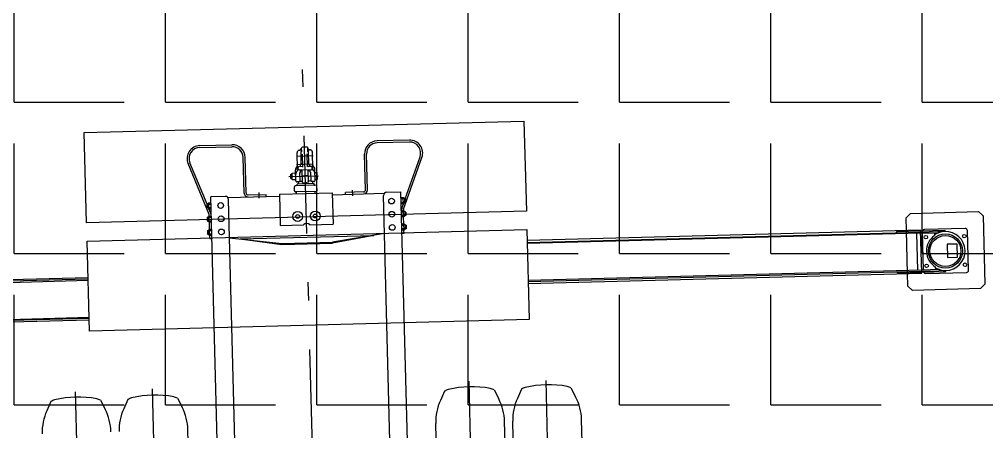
# Model space of a CAD drawing. Header units: metres. Extents: x 668617 to 675126, y 2286318 to 2293677.
# Drawn here: x 669903.33 to 669908.6, y 2287278.53 to 2287280.78 of the extents above; entities that cross this region are included whole.
import ezdxf

# ---------------------------------------------------------------- set-up
doc = ezdxf.new("R2010")
doc.units = ezdxf.units.M
doc.header["$MEASUREMENT"] = 0
doc.linetypes.add('DASHDOT2', pattern=[12.7, 6.35, -3.175, 0, -3.175])
doc.layers.add('2', color=7, linetype='Continuous')
doc.layers.add('DMTG-ZONA-TRABAJO', color=250, linetype='Continuous')

# ---------------------------------------------------------------- blocks, each defined once
blk = doc.blocks.new('A$C0C9960AB')
at = {"layer": '2'}
for p, q in [((4988.3, 1000), (4988.3, 2789.5)), ((4996.8, 1000), (4996.8, 2789.5)), ((5001.8, 2789.5), (5001.8, 1000)), ((5169.8, 2789.5), (5169.8, 1000)), ((5174.8, 1000), (5174.8, 2789.5)), ((5183.3, 2789.5), (5183.3, 1000)), ((4623.2, 1183.2), (4581.9, 1203.3)), ((3494.6, 1070.7), (4663.8, 1070.7)), ((4623.2, 958.2), (4581.9, 938.1)), ((4623.2, 833.2), (4581.9, 853.3)), ((3496.7, 720.7), (4668.6, 720.7)), ((4623.2, 608.2), (4581.9, 588.1)), ((3680.2, 564.2), (4478.2, 564.2)), ((5454.9, 442.1), (5688.9, 531.9)), ((5502, 450.5), (5692.1, 523.5)), ((5345, 441.5), (5345, 432.5)), ((5345, 441.5), (5360.5, 441.5)), ((5366, 449), (5360.5, 442.3)), ((5360.5, 442.3), (5387.5, 442.3)), ((5360.5, 442.3), (5360.5, 432.5)), ((5382, 451.5), (5366, 451.5)), ((5366, 451.5), (5366, 449)), ((5366, 449), (5382, 449)), ((5366, 442.3), (5366, 432.5)), ((5382, 451.5), (5382, 449)), ((5382, 449), (5387.5, 442.3)), ((5382, 442.3), (5382, 432.5)), ((5387.5, 442.3), (5387.5, 432.5)), ((5387.5, 441.5), (5420.5, 441.5)), ((5426, 449), (5420.5, 442.3)), ((5420.5, 442.3), (5420.5, 432.5)), ((5420.5, 442.3), (5447.5, 442.3)), ((5426, 451.5), (5426, 449)), ((5442, 451.5), (5426, 451.5)), ((5426, 449), (5442, 449)), ((5426, 442.3), (5426, 432.5)), ((5442, 451.5), (5442, 449)), ((5442, 449), (5447.5, 442.3)), ((5442, 442.3), (5442, 432.5)), ((5447.5, 442.3), (5447.5, 432.5)), ((5447.5, 441.5), (5451.7, 441.5)), ((5458.2, 433.7), (5480.5, 442.3)), ((5486, 449), (5480.5, 442.3)), ((5480.5, 442.3), (5480.5, 432.5)), ((5480.5, 442.3), (5507.5, 442.3)), ((5502, 451.5), (5486, 451.5)), ((5486, 451.5), (5486, 449)), ((5486, 449), (5502, 449)), ((5486, 442.3), (5486, 432.5)), ((5502, 451.5), (5502, 449)), ((5502, 449), (5507.5, 442.3)), ((5502, 442.3), (5502, 432.5)), ((5507.5, 442.3), (5507.5, 432.5)), ((5760, 476.8), (5760, 330.5)), ((5769, 476.8), (5769, 330.5)), ((1281.1, 432.5), (5535, 432.5)), ((5535, 367.5), (5535, 432.5)), ((1248.1, 353.4), (5520, 352.5)), ((5346.8, 352.5), (5314.1, 115)), ((5530, 356.3), (5530, 120)), ((5340, 303.6), (5310.1, 115)), ((5340, 303.6), (5340, -303.6)), ((5548, 280.5), (5710, 280.5)), ((5548, 271.5), (5710, 271.5)), ((5539, 262.5), (5539, 180.5)), ((5523, 212.5), (5548, 212.5)), ((5530, 180.5), (5539, 180.5)), ((5310.1, 115), (5310.1, -115)), ((5314.1, 115), (5310.1, 115)), ((5314.1, 115), (5314.1, -115)), ((5396, 120), (5396, 14.7)), ((5538, 120), (5396, 120)), ((5538, 120), (5538, -120)), ((5547, -47), (5547, 47)), ((5551.5, 51.5), (5570.5, 51.5)), ((5575, -47), (5575, 47)), ((5597, 44), (5646.7, 44)), ((5603, 60), (5633, 60)), ((5603, 60), (5603, 44)), ((5608, 66), (5628, 66)), ((5608, 66), (5608, 60)), ((5618, 75.1), (5618, -59.2)), ((5618, 60), (5618, 44)), ((5628, 66), (5628, 60)), ((5633, 60), (5633, 44)), ((5538, 42.5), (5547, 42.5)), ((5578, 38.5), (5582.5, 38.5)), ((5582.5, -38.5), (5582.5, 38.5)), ((5582.5, 32.5), (5592, 32.5)), ((5589.2, 14), (5587.4, 0)), ((5589.2, 14), (5646, 14)), ((5592, 25), (5592, 39)), ((5592, 25), (5634.7, 25)), ((5595.5, 25), (5594.5, 16.6)), ((5620.6, 14), (5618.9, 0)), ((5634.7, 25), (5634.7, 22)), ((5634.7, 22), (5646, 22)), ((5640, 14), (5646, 14)), ((5640.9, 22), (5641.6, 16.6)), ((5646, -28), (5646, 28)), ((5647.6, 34.5), (5726, 34.5)), ((5650, 32), (5657.2, 32)), ((5659, 10), (5718.2, 10)), ((5661.2, 14), (5661.2, 28)), ((5661.2, 22), (5664.9, 22)), ((5672, 39), (5672, -36.4)), ((5674.1, 17), (5729.4, 17)), ((5674.1, 10), (5674.1, 17)), ((5710, 37), (5710, -38.2)), ((5728.3, 14), (5745.7, 14)), ((5735.9, 25.7), (5737.3, 14)), ((5735.9, 25.7), (5736.2, 23.9)), ((5749.7, -10), (5749.7, 10)), ((5396, -14.7), (5396, -120)), ((5538, -42.5), (5547, -42.5)), ((5578, -38.5), (5582.5, -38.5)), ((5582.5, -32.5), (5592, -32.5)), ((5589.2, -14), (5587.4, 0)), ((5589.2, -14), (5646, -14)), ((5592, -25), (5634.7, -25)), ((5592, -39), (5592, -25)), ((5595.5, -25), (5594.5, -16.6)), ((5620.6, -14), (5618.9, 0)), ((5634.7, -22), (5646, -22)), ((5634.7, -22), (5634.7, -25)), ((5640, -14), (5646, -14)), ((5640.9, -22), (5641.6, -16.6)), ((5647.6, -34.5), (5726, -34.5)), ((5650, -32), (5657.2, -32)), ((5659, -10), (5718.2, -10)), ((5661.2, -28), (5661.2, -14)), ((5661.2, -22), (5664.9, -22)), ((5674.1, -17), (5674.1, -10)), ((5674.1, -17), (5729.4, -17)), ((5728.3, -14), (5745.7, -14)), ((5737.3, -14), (5735.9, -25.7)), ((5735.9, -25.7), (5736.2, -23.9)), ((5551.5, -51.5), (5570.5, -51.5)), ((5597, -44), (5646.7, -44)), ((5603, -44), (5603, -54)), ((5603, -54), (5633, -54)), ((5618, -44), (5618, -54)), ((5633, -44), (5633, -54)), ((5314.1, -115), (5310.1, -115)), ((5340, -303.6), (5310.1, -115)), ((5346.8, -352.5), (5314.1, -115)), ((5538, -120), (5396, -120)), ((5530, -120), (5530, -356.3)), ((5523, -212.5), (5548, -212.5)), ((5530, -180.5), (5539, -180.5)), ((5539, -262.5), (5539, -180.5)), ((5548, -271.5), (5710, -271.5)), ((5548, -280.5), (5710, -280.5)), ((5760, -476.8), (5760, -330.5)), ((5769, -476.8), (5769, -330.5)), ((1248.1, -353.4), (5520, -352.5)), ((5535, -367.5), (5535, -432.5)), ((1266.8, -432.5), (5535, -432.5)), ((5345, -441.5), (5345, -432.5)), ((5360.5, -442.3), (5360.5, -432.5)), ((5366, -442.3), (5366, -432.5)), ((5382, -442.3), (5382, -432.5)), ((5387.5, -442.3), (5387.5, -432.5)), ((5420.5, -442.3), (5420.5, -432.5)), ((5426, -442.3), (5426, -432.5)), ((5442, -442.3), (5442, -432.5)), ((5447.5, -442.3), (5447.5, -432.5)), ((5458.2, -433.7), (5480.5, -442.3)), ((5480.5, -442.3), (5480.5, -432.5)), ((5486, -442.3), (5486, -432.5)), ((5502, -442.3), (5502, -432.5)), ((5507.5, -442.3), (5507.5, -432.5)), ((5345, -441.5), (5360.5, -441.5)), ((5366, -449), (5360.5, -442.3)), ((5360.5, -442.3), (5387.5, -442.3)), ((5366, -451.5), (5366, -449)), ((5366, -449), (5382, -449)), ((5382, -451.5), (5366, -451.5)), ((5382, -449), (5387.5, -442.3)), ((5382, -451.5), (5382, -449)), ((5387.5, -441.5), (5420.5, -441.5)), ((5426, -449), (5420.5, -442.3)), ((5420.5, -442.3), (5447.5, -442.3)), ((5426, -451.5), (5426, -449)), ((5426, -449), (5442, -449)), ((5442, -451.5), (5426, -451.5)), ((5442, -449), (5447.5, -442.3)), ((5442, -451.5), (5442, -449)), ((5447.5, -441.5), (5451.7, -441.5)), ((5454.9, -442.1), (5688.9, -531.9)), ((5480.5, -442.3), (5507.5, -442.3)), ((5486, -449), (5480.5, -442.3)), ((5486, -449), (5502, -449)), ((5486, -451.5), (5486, -449)), ((5502, -451.5), (5486, -451.5)), ((5502, -449), (5507.5, -442.3)), ((5502, -451.5), (5502, -449)), ((5502, -450.5), (5692.1, -523.5)), ((3680.2, -562.8), (4478.2, -562.8)), ((4623.2, -606.8), (4581.9, -586.7)), ((3497.4, -719.3), (4665.7, -719.3)), ((4623.2, -831.8), (4581.9, -851.9)), ((3680.2, -875.8), (4478.2, -875.8)), ((3680.2, -912.8), (4478.2, -912.8)), ((4623.2, -956.8), (4581.9, -936.7)), ((5103.3, -1000), (5103.3, -2789.5)), ((5111.8, -1000), (5111.8, -2789.5)), ((5116.8, -2789.5), (5116.8, -1000)), ((5284.8, -2789.5), (5284.8, -1000)), ((5289.8, -1000), (5289.8, -2789.5)), ((5298.3, -2789.5), (5298.3, -1000)), ((3498.9, -1069.3), (4659.7, -1069.3)), ((4623.2, -1181.8), (4581.9, -1201.9)), ((3680.2, -1225.8), (4478.2, -1225.8)), ((5106.8, -2680), (5111.8, -2680)), ((5106.8, -2680), (5106.8, -2789.5)), ((5294.8, -2680), (5289.8, -2680)), ((5294.8, -2680), (5294.8, -2789.5)), ((5045.8, -2725), (5025.8, -2745)), ((5045.8, -2725), (5103.3, -2725)), ((5103.3, -2725), (5298.3, -2725)), ((5298.3, -2725), (5355.8, -2725)), ((5355.8, -2725), (5375.8, -2745)), ((5025.8, -3055), (5025.8, -2745)), ((5375.8, -2745), (5375.8, -3055)), ((5100.8, -2807.5), (5100.8, -2992.5)), ((5103.3, -2789.5), (5298.3, -2789.5)), ((5106.8, -2789.5), (5106.8, -2900)), ((5111.8, -2789.5), (5111.8, -2867.7)), ((5116.8, -2771.8), (5284.8, -2771.8)), ((5116.8, -2870.6), (5116.8, -2789.5)), ((5116.8, -2797.5), (5284.8, -2797.5)), ((5284.8, -2789.5), (5284.8, -2870.6)), ((5289.8, -2789.5), (5289.8, -2867.7)), ((5294.8, -2789.5), (5294.8, -2900)), ((5300.8, -2992.5), (5300.8, -2807.5)), ((5129.5, -2851.8), (5116.8, -2851.8)), ((5284.8, -2851.8), (5272, -2851.8)), ((5106.8, -2900), (5111.8, -2900)), ((5111.8, -2900), (5111.8, -2867.7)), ((5111.8, -2870.6), (5116.8, -2870.6)), ((5284.8, -2870.6), (5289.8, -2870.6)), ((5289.8, -2900), (5289.8, -2867.7)), ((5294.8, -2900), (5289.8, -2900)), ((5110.8, -3002.5), (5290.8, -3002.5)), ((5025.8, -3055), (5045.8, -3075)), ((5355.8, -3075), (5045.8, -3075)), ((5355.8, -3075), (5375.8, -3055))]:
    blk.add_line(p, q, dxfattribs=at)
for points in [[(4938.3, 1000), (5348.3, 1000), (5348.3, -1000), (4938.3, -1000)], [(5431.6, 1000), (5841.6, 1000), (5841.6, -1000), (5431.6, -1000)], [(5170.8, -2908.7), (5170.8, -2953.7), (5230.8, -2953.7), (5230.8, -2908.7)]]:
    blk.add_lwpolyline(points, close=True, dxfattribs=at)
at = {"layer": '2', "color": 7, "linetype": 'DASHDOT2', "ltscale": 70}
blk.add_lwpolyline([(-3394.8, 0), (6101.9, 0)], dxfattribs=at)
at = {"layer": '2'}
for centre, radius in [((5374, 388.5), 13), ((5434, 388.5), 13), ((5494, 388.5), 13), ((5435, 40), 22.5), ((5435, 40), 8.5), ((5435, -40), 22.5), ((5435, -40), 8.5), ((5374, -388.5), 13), ((5434, -388.5), 13), ((5494, -388.5), 13), ((5135.8, -2812.5), 8), ((5265.8, -2812.5), 8), ((5200.8, -2900), 77.5), ((5200.8, -2900), 70.5), ((5135.8, -2987.5), 8), ((5265.8, -2987.5), 8)]:
    blk.add_circle(centre, radius, dxfattribs=at)
for centre, radius, start, end in [((4478.2, 990.2), 237, 64.0389, 90), ((4581.2, 1156.1), 50, 12.0137, 32.9024), ((4180.2, 1070.7), 460, 347.9863, 12.0137), ((4581.2, 985.4), 50, 327.0976, 347.9863), ((4478.2, 1151.2), 237, 270, 295.9611), ((4478.2, 640.2), 237, 64.0389, 90), ((4581.2, 806.1), 50, 12.0137, 32.9024), ((4180.2, 720.7), 460, 347.9863, 12.0137), ((4581.2, 635.4), 50, 327.0976, 347.9863), ((4478.2, 801.2), 237, 270, 295.9611), ((5710, 476.8), 59, 0, 111), ((5710, 476.8), 50, 0, 111), ((5451.7, 450.5), 9, 270, 291), ((5451.7, 450.5), 18, 270, 291), ((5520, 367.5), 15, 270, 0), ((5710, 330.5), 50, 270, 0), ((5710, 330.5), 59, 270, 0), ((5548, 262.5), 18, 90, 180), ((5548, 262.5), 9, 90, 180), ((5551.5, 47), 4.5, 90, 180), ((5570.5, 47), 4.5, 0, 90), ((5597, 39), 5, 90, 180), ((5626.6, 24), 20, 41.3544, 90), ((5646.7, 24), 20, 41.3544, 90), ((5381, 0), 21, 315.5847, 44.4153), ((5578, 41.5), 3, 180, 270), ((5591.5, 17), 3, 270, 353), ((5647.6, 42.5), 8, 221.3544, 270), ((5644.5, 17), 3, 187, 270), ((5650, 28), 4, 90, 180), ((5657.2, 28), 4, 0, 90), ((5665.2, 14), 4, 180, 270), ((5667.7, 42.5), 8, 221.3544, 270), ((5664.9, 12), 10, 22.5858, 90), ((5726, 24.5), 10, 7, 90), ((5732.4, 17), 3, 180, 270), ((5746, 25.5), 10, 189.0173, 244.2678), ((5740, 16.5), 3, 187, 236.4427), ((5739.5, 12), 5, 23.5782, 64.2678), ((5745.7, 10), 4, 0, 90), ((5578, -41.5), 3, 90, 180), ((5591.5, -17), 3, 7, 90), ((5597, -39), 5, 180, 270), ((5626.6, -24), 20, 270, 318.6456), ((5644.5, -17), 3, 90, 173), ((5647.6, -42.5), 8, 90, 138.6456), ((5650, -28), 4, 180, 270), ((5646.7, -24), 20, 270, 318.6456), ((5657.2, -28), 4, 270, 0), ((5665.2, -14), 4, 90, 180), ((5667.7, -42.5), 8, 90, 138.6456), ((5664.9, -12), 10, 270, 337.4142), ((5726, -24.5), 10, 270, 353), ((5732.4, -17), 3, 90, 180), ((5746, -25.5), 10, 115.7322, 170.9827), ((5740, -16.5), 3, 123.5573, 173), ((5739.5, -12), 5, 295.7322, 336.4218), ((5745.7, -10), 4, 270, 0), ((5551.5, -47), 4.5, 180, 270), ((5570.5, -47), 4.5, 270, 0), ((5548, -262.5), 18, 180, 270), ((5548, -262.5), 9, 180, 270), ((5710, -330.5), 59, 0, 90), ((5710, -330.5), 50, 0, 90), ((5520, -367.5), 15, 0, 90.0004), ((5451.7, -450.5), 18, 69, 90), ((5451.7, -450.5), 9, 69, 90), ((5710, -476.8), 59, 249, 0), ((5710, -476.8), 50, 249, 0), ((4478.2, -799.8), 237, 64.0389, 90), ((4581.2, -633.9), 50, 12.0137, 32.9024), ((4180.2, -719.3), 460, 347.9863, 12.0137), ((4581.2, -804.6), 50, 327.0976, 347.9863), ((4478.2, -638.8), 237, 270, 295.9611), ((4478.2, -1149.8), 237, 64.0389, 90), ((4581.2, -983.9), 50, 12.0137, 32.9024), ((4180.2, -1069.3), 460, 347.9863, 12.0137), ((4581.2, -1154.6), 50, 327.0976, 347.9863), ((4478.2, -988.8), 237, 270, 295.9611), ((5110.8, -2807.5), 10, 113.5782, 180), ((5200.8, -2900), 86, 34.0943, 145.9057), ((5290.8, -2807.5), 10, 0, 66.4218), ((5200.8, -2900), 89, 147.2032, 180), ((5200.8, -2900), 89, 0, 32.7968), ((5200.8, -2900), 89, 180, 0), ((5110.8, -2992.5), 10, 180, 270), ((5290.8, -2992.5), 10, 270, 0)]:
    blk.add_arc(centre, radius, start, end, dxfattribs=at)
blk = doc.blocks.new('*U327')
at = {"linetype": 'Continuous', "lineweight": 15}
blk.add_blockref('A$C0C9960AB', (0, 0), dxfattribs=at)

msp = doc.modelspace()

# ---------------------------------------------------------------- hatches: boundary and pattern name
at = {"layer": 'DMTG-ZONA-TRABAJO', "ltscale": 3}
h = msp.add_hatch(dxfattribs=at)
h.set_pattern_fill('ANGLE', color=30, scale=3)
h.set_pattern_definition([(0, (0, 0), (0, 0.825), [0.6, -0.225]), (90, (0, 0), (-0.825, 5e-17), [0.6, -0.225])])
h.paths.add_polyline_path([(669898.72535, 2287293.51272), (669912.1139, 2287293.84486), (669912.86971, 2287263.37755), (669899.92572, 2287263.05644)])

# ---------------------------------------------------------------- block references
at = {"linetype": 'Continuous', "lineweight": 15, "xscale": 0.00119868961392816, "yscale": 0.00119868961392816, "zscale": 0.00119868961392816, "rotation": 91.50600517212919}
msp.add_blockref('*U327', (669905.06552, 2287273.19166), dxfattribs=at)

doc.saveas('drawing.dxf')
